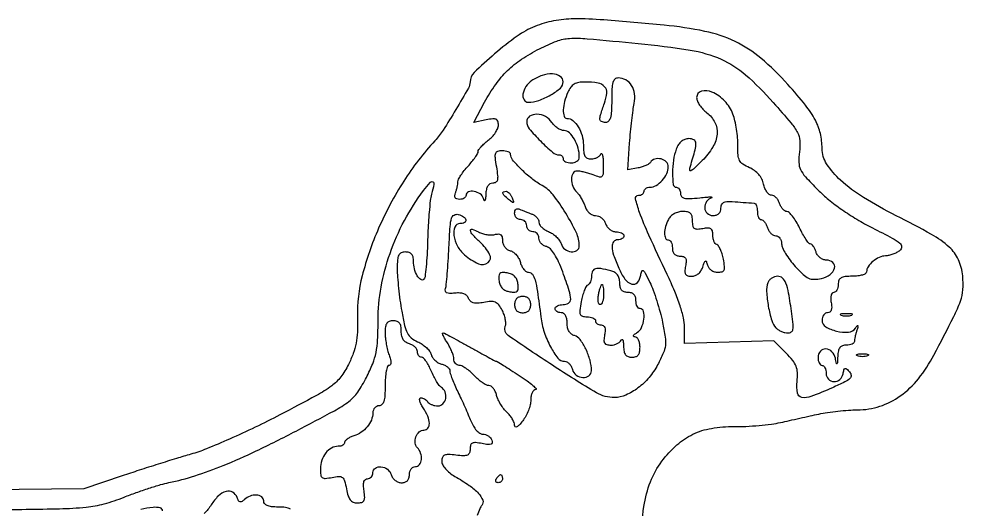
# Model space of a CAD drawing. Extents: x 0 to 498, y 0 to 407.
# Drawn here: x 264.5 to 497.9, y 285.5 to 406.6 of the extents above; entities that cross this region are included whole.
import ezdxf

# ---------------------------------------------------------------- set-up
doc = ezdxf.new("R2010")
doc.units = 0

msp = doc.modelspace()

# ---------------------------------------------------------------- linework, layer by layer
for points in [[(418.196803, 277.040905, -0.030467), (418.977474, 286.15123, -0.055072), (420.575901, 292.247369, -0.071404), (423.388592, 297.287264, -0.046704), (427.111838, 301.324693, -0.071218), (431.065863, 303.973986, -0.070242), (435.645629, 305.430282, -0.044106), (441.256195, 305.877067, 0.01372), (444.189943, 305.932074, 0.010216), (447.42125, 306.147654, 0.010344), (450.461862, 306.476514, 0.022974), (452.756195, 306.880667, -0.000355), (454.912215, 307.361874, -0.00021), (457.485023, 307.933052, -0.00021), (460.053016, 308.500896, -0.000362), (462.19282, 308.971491, -0.017081), (464.340827, 309.365905, -0.010028), (466.932845, 309.697876, -0.010024), (469.540799, 309.926073, -0.016809), (471.739158, 310, 0.079292), (477.276121, 310.883635, 0.076379), (482.341897, 313.45031, 0.068761), (486.820556, 317.696309, 0.048243), (490.624275, 323.523086, 0.002561), (495.551153, 333.060963, 0.030467), (497.210562, 336.870913, 0.06997), (497.808369, 339.673695, 0.041579), (497.764989, 343.094003, 0.082296), (496.698331, 347.103439, 0.103512), (494.437726, 350.2005, 0.056821), (490.072474, 353.319939, 0.010366), (481.275451, 357.969433, -0.021603), (473.229712, 362.45592, -0.046598), (467.568071, 366.715454, -0.064548), (464.132233, 370.763741, -0.144705), (463, 374.594037, 0.056708), (462.581344, 378.27348, 0.066179), (461.347227, 381.564603, 0.046306), (458.919891, 385.241623, 0.013795), (454.56309, 390.376547, 0.034787), (447.866824, 396.870479, 0.063661), (441.48726, 400.98991, 0.060251), (434.036725, 403.507445, 0.028101), (423.940226, 405.026265, 0.003316), (409.044357, 406.317871, 0.022391), (401.64381, 406.577645, 0.04454), (396.658641, 406.083963, 0.048893), (392, 404.716873, 0.059659), (387.636443, 402.31986, 0.021728), (382.076195, 397.960239, 0.015385), (376.973602, 393.308888, 0.202934), (376, 391.008858, -0.130868), (375.590073, 389.469495, -0.004703), (372.481056, 384.162279, -0.008473), (369.342, 379.113682, -0.043092), (367.316237, 376.5, 0.044372), (359.618415, 366.515541, 0.038655), (353.394282, 354.869973, 0.04032), (349.330366, 343.119331, 0.069921), (348.17034, 332.875289, -0.01639), (348.148517, 329.190283, -0.037728), (347.833044, 326.43789, -0.042256), (347.136405, 323.95937, -0.026072), (345.926895, 321.181054, -0.046865), (344.023778, 318.121041, -0.072042), (341.803133, 315.937777, -0.034433), (338.04848, 313.561577, -0.003745), (329, 308.7595, -0.008355), (322.898455, 305.708252, -0.007794), (316.55625, 302.788722, -0.007794), (310.84209, 300.3712, -0.026124), (307, 299.044813, 0.004191), (303.45207, 297.991621, 0.002007), (298.9125, 296.582602, 0.001989), (294.184703, 295.073631, 0.002837), (290, 293.693352), (280.5, 290.5), (256.5, 290.254837, 0.001912)], [(258, 285.318197, 0.001685), (274.547956, 285.587777, 0.018979), (281.103484, 285.965873, 0.042747), (285.555329, 286.780607, 0.028086), (290.5, 288.433542, -0.00845), (293.477106, 289.560483, -0.007334), (296.633933, 290.642834, -0.007397), (299.521109, 291.538592, -0.021412), (301.551686, 292.042456, 0.027236), (307.957972, 293.711502, 0.018858), (315.000741, 296.258695, 0.015492), (323.152471, 299.857379, 0.008292), (333, 304.776835, 0.003509), (342.457997, 309.784012, 0.03925), (346.036239, 312.089575, 0.079084), (348.21788, 314.375233, 0.033886), (350.381579, 318.013382, 0.021325), (351.924615, 321.412439, 0.045383), (352.757271, 324.174526, 0.038689), (353.150038, 327.306568, 0.011853), (353.263158, 332.077519, -0.044967), (354.004516, 340.304147, -0.039325), (356.211987, 348.657447, -0.038508), (359.761989, 356.737951, -0.038857), (364.5, 364.152784, -0.013541), (366.114287, 366.176404, -0.330994), (366.773876, 366.331593, -0.356721), (367.072621, 365.753937, -0.01438), (366.479665, 363.29657, 0.037866), (366.170866, 361.689462, 0.007317), (365.876601, 358.741903, 0.007747), (365.63642, 355.285517, 0.007082), (365.494656, 351.71842, -0.007127), (365.35863, 348.303506, -0.010534), (365.133587, 345.313901, -0.006063), (364.863227, 342.827886, -0.167785), (364.580714, 342.247381, -0.364495), (363.802693, 342.180039, -0.110495), (362.942528, 343.125904, -0.068416), (362.257341, 344.835105, -0.05953), (362.015313, 346.75, 0.056607), (361.891955, 347.773916, 0.125005), (361.529705, 348.466836, 0.136902), (360.906439, 348.864794, 0.07417), (360, 349, 0.097487), (358.973253, 348.797889, 0.185766), (358.369959, 348.228989, 0.096051), (358.072784, 347.093024, 0.016091), (358, 344.831913, 0.018506), (358.075395, 342.795601, 0.007586), (358.321778, 340.040417, 0.007493), (358.67593, 337.087073, 0.009521), (359.095414, 334.373497, 0.012711), (359.803872, 330.83928, 0.064533), (360.495099, 328.958182, 0.104636), (361.475511, 327.769185, 0.064092), (363.035708, 326.823901, -0.043313), (364.160089, 326.204835, -0.040587), (365.187518, 325.389188, -0.04323), (365.977901, 324.510018, -0.097832), (366.366081, 323.708104, 0.084484), (366.705127, 322.957664, 0.056282), (367.318261, 322.237595, 0.054992), (368.096386, 321.654468, 0.069478), (368.925787, 321.309156, -0.048184), (369.719095, 321.017712, -0.058024), (370.389884, 320.593146, -0.068254), (370.846653, 320.107042, -0.156369), (370.997222, 319.633369, 0.080643), (371.102774, 318.972962, 0.011125), (371.570428, 317.657927, 0.01252), (372.202958, 316.114575, 0.010304), (372.952461, 314.5, -0.005029), (373.796277, 312.731353, -0.00351), (374.713916, 310.720313, -0.00354), (375.566684, 308.779436, -0.007337), (376.19935, 307.25, 0.039458), (376.820188, 305.985577, 0.049962), (377.592151, 304.938167, 0.058432), (378.403484, 304.227887, 0.151737), (379.137123, 304, -0.080974), (379.80952, 303.890388, -0.065654), (380.466923, 303.569326, -0.066525), (381.010337, 303.094366, -0.088544), (381.348627, 302.533877, -0.102814), (381.459636, 301.852493, -0.303004), (381.192763, 301.487871, -0.121022), (380.468258, 301.408092, -0.01655), (378.955615, 301.658877, 0.021961), (377.368847, 301.904347, 0.134115), (376.557205, 301.775801, 0.219711), (376.13706, 301.291454, 0.070613), (376, 300.325801, -0.085299), (375.833178, 299.355045, -0.208384), (375.348353, 298.835934, -0.113337), (374.393834, 298.65934, -0.018364), (372.5, 298.810207, 0.018461), (370.616947, 298.959849, 0.111381), (369.658094, 298.785898, 0.206735), (369.169743, 298.273892, 0.088739), (369, 297.325014, 0.126006), (369.224693, 296.447574, 0.053107), (369.924551, 295.440872, 0.04645), (370.968635, 294.439831, 0.037955), (372.25, 293.571364, -0.021228), (375.797108, 291.336503, -0.054626), (378.084109, 289.355529, -0.095384), (379.122924, 287.689877, -0.271429), (378.909858, 286.391385, 0.073154), (378.417982, 285.583098, 0.012928), (377.766496, 283.926909, 0.013754)], [(331.578275, 285.482785, 0.104282), (330.414504, 285.883141, 0.03089), (328.524751, 286, -0.025198), (326.906696, 286.081594, -0.075537), (325.837458, 286.35639, -0.129396), (325.227251, 286.82969, -0.164903), (325, 287.5, 0.237571), (324.501229, 288.490487, 0.142992), (323.239631, 288.956377, 0.107205), (321.613789, 288.720787, 0.107385), (320.232783, 287.832783, -0.051647), (319.629749, 287.34294, -0.21548), (319.178536, 287.272657, -0.194307), (318.79619, 287.565606, -0.041719), (318.425794, 288.332783, 0.172699), (317.298282, 289.648732, 0.202238), (315.677435, 289.846225, 0.126215), (313.780534, 288.737479, 0.059363), (312, 286.5, -0.067838), (310.283713, 284.416441, -0.092607)], [(300, 285.025, 0.349338), (299.396665, 285.783158, 0.079414), (297.639497, 285.902761, 0.038721), (294.627326, 285.392095, 0.010267)]]:
    msp.add_lwpolyline(points, format="xyb")
for points in [[(417.554718, 400.522308, -0.015876), (430.417082, 398.866324, -0.063127), (438.038684, 396.626108, -0.077401), (444.058494, 392.797595, -0.031688), (450.934849, 385.936203, -0.005534), (455.323179, 380.851985, -0.053197), (456.92247, 378.487541, -0.105556), (457.497348, 376.473781, -0.048825), (457.415759, 373.739123, 0.035482), (457.266694, 371.101941, 0.109285), (457.675425, 369.37325, 0.072521), (458.872056, 367.603985, 0.010018), (461.937637, 364.37533, 0.027261), (464.615707, 361.945892, 0.01855), (467.903404, 359.471628, 0.01761), (471.587249, 357.095617, 0.01709), (475.465582, 354.959488, -0.004846), (480.350556, 352.422763, -0.050898), (482.219958, 351.170111, -0.222286), (482.65274, 350.253836, -0.235444), (482.214326, 349.365961, -0.042163), (481.424649, 348.864915, -0.030086), (480.468539, 348.436831, -0.030557), (479.500188, 348.137583, -0.055348), (478.678571, 348.031803, 0.106707), (477.149485, 347.673667, 0.065035), (475.584014, 346.664573, 0.067234), (474.394061, 345.34575, 0.151087), (474, 344.071429, -0.267711), (473.762076, 343.658908, -0.056917), (472.971875, 343.314732, -0.045312), (471.840979, 343.077823, -0.028993), (470.5, 343, 0.022514), (468.67572, 342.917816, 0.10769), (467.6875, 342.607143, 0.177212), (467.177287, 342.002462, 0.087745), (467, 341, -0.05387), (466.917324, 340.234865, -0.07361), (466.672005, 339.5875, -0.093324), (466.309487, 339.15297, -0.174075), (465.883423, 339, 0.222095), (465.477964, 338.810555, 0.112088), (465.215051, 338.297256, 0.072403), (465.130452, 337.498847, 0.037491), (465.244751, 336.5, -0.034745), (465.377818, 335.391041, -0.097718), (465.265536, 334.621346, -0.160129), (464.917994, 334.170978, -0.150112), (464.361328, 334, 0.13757), (463.842201, 333.854412, 0.100187), (463.39989, 333.445192, 0.08608), (463.10211, 332.833113, 0.07038), (463, 332.111291, 0.263947), (463.891254, 330.540596, 0.077158), (466.563072, 329.459355, 0.074592), (469.517, 329.217723, 0.224016), (471.240377, 330.177289, -0.011514), (471.700211, 330.788461, -0.503566), (471.838658, 330.784272, -0.227449), (471.873422, 330.569223, -0.00668), (471.594332, 329.668213, 0.012987), (471.36682, 328.899546, 0.012238), (471.174585, 328.104788, 0.012298), (471.038904, 327.392584, 0.040937), (471, 326.918213, -0.20455), (470.850156, 326.56726, -0.083526), (470.4125, 326.269725, -0.063754), (469.765613, 326.067444, -0.043961), (469, 326, 0.082006), (468.051739, 325.843422, 0.146811), (467.413952, 325.389227, 0.11414), (467.032528, 324.564381, 0.039109), (466.863818, 323.25, -0.002047), (466.775265, 321.598669, -0.200802), (466.674595, 321.392379, -0.574721), (466.558172, 321.431321, -0.00362), (466.294267, 322.75, 0.147227), (465.451672, 324.358124, 0.186534), (463.936745, 325.047373, 0.227392), (462.572578, 324.488173, 0.185739), (462, 323, 0.048028), (462.073693, 322.234582, 0.068025), (462.29375, 321.5875, 0.088204), (462.618118, 321.151477, 0.191087), (463, 321, -0.191087), (463.381882, 320.848523, -0.088204), (463.70625, 320.4125, -0.068025), (463.926307, 319.765418, -0.048028), (464, 319, 0.190894), (464.560805, 317.584636, 0.200719), (465.924506, 316.97544, 0.186405), (467.39548, 317.503449, 0.174477), (468.180449, 318.899851, -0.022835), (468.400997, 319.923043, -0.263562), (468.677471, 320.20625, -0.260356), (469.065246, 320.116527, -0.022385), (469.814277, 319.373248, -0.17095), (470.179374, 318.523642, -0.228587), (469.87086, 317.756159, -0.071942), (468.59508, 316.891763, -0.008868), (465.535764, 315.473397, -0.012201), (460.242604, 313.285315, -0.135378), (457.98707, 313.062504, -0.319514), (456.922762, 314.13489, -0.064633), (456.826162, 316.974335, 0.032048), (456.895371, 319.205842, 0.082801), (456.579, 320.780341, 0.078686), (455.757269, 322.213644, 0.026953), (454.153169, 324.000677), (451.101162, 327.052684), (440.050581, 326.736616), (429, 326.420548), (429, 330.414156, 0.055966), (428.743103, 332.702096, 0.023658), (427.914794, 335.684123, 0.019752), (426.575466, 339.266864, 0.011528), (424.704171, 343.453882, -0.004016), (420.185164, 353.170613, -0.019513), (417.884925, 358.794274, -0.033215), (416.907783, 362.15642, -0.479124), (417.586029, 363, 0.068994), (418.126462, 363.07493, 0.08521), (418.584646, 363.29375, 0.09994), (418.891005, 363.618662, 0.140106), (419, 364, -0.141492), (419.110117, 364.381339, -0.099788), (419.419643, 364.70625, -0.084734), (419.882535, 364.925111, -0.068255), (420.428571, 365, 0.137086), (421.956602, 365.426967, 0.073194), (423.479593, 366.686702, 0.071402), (424.613387, 368.376283, 0.11259), (425, 370.071429, 0.201503), (424.498096, 371.266262, 0.136578), (423.188085, 371.988675, 0.131204), (421.652436, 371.944999, 0.184003), (420.573795, 371.119402, -0.118668), (420.199031, 370.747928, -0.031639), (419.448758, 370.355892, -0.030229), (418.513252, 370.006105, -0.027128), (417.508133, 369.756804), (414.986711, 369.274803), (415.439774, 375.887402, -0.005936), (415.66237, 378.654159, -0.005426), (415.95646, 381.499123, -0.005433), (416.274288, 384.034153, -0.017593), (416.56249, 385.705357, 0.082246), (416.663104, 388.109152, 0.11115), (415.932425, 390.150805, 0.126333), (414.489184, 391.507199, 0.12643), (412.571429, 392, 0.195107), (411.809633, 391.690974, 0.131183), (411.321429, 390.875, 0.057966), (411.065741, 389.315378, 0.011674), (411, 386.5, -0.01212), (410.933383, 383.752068, -0.054498), (410.681818, 382.166667, -0.118311), (410.215544, 381.316753, -0.211442), (409.5, 381, -0.097059), (408.487666, 381.198382, -0.28886), (408.094104, 381.748077, -0.094003), (408.241487, 382.888632, -0.007753), (409.220639, 385.733622, 0.063125), (409.788873, 388.264093, 0.212204), (409.261795, 389.836699, 0.16928), (407.616882, 390.722155, 0.038389), (404.410515, 390.984687, 0.042667), (402.854671, 390.859442, 0.093179), (401.7357, 390.449169, 0.099078), (400.88451, 389.680088, 0.052797), (400.160515, 388.452947, 0.041863), (399.358, 386.211743, 0.05612), (399.039875, 384.078697, 0.078728), (399.22877, 382.527842, 0.33485), (399.928571, 382, -0.175327), (401.381359, 381.474419, -0.08064), (402.720196, 379.934352, -0.069669), (403.673818, 377.77326, -0.069224), (404, 375.428571, 0.023775), (404.083201, 373.679807, 0.104039), (404.389757, 372.697205, 0.171329), (404.97489, 372.182256, 0.095873), (405.916667, 372, 0.060204), (406.687147, 372.09311, 0.059088), (407.418476, 372.367188, 0.064373), (408.003208, 372.771682, 0.113869), (408.337719, 373.25, -0.479727), (408.532281, 373.308626, -0.186475), (408.717133, 373.038521, -0.039534), (408.857018, 372.127855, -0.013051), (408.921053, 370.774751, -0.01083), (408.919943, 368.41538, -0.180142), (408.634847, 367.698659, -0.28081), (408.017326, 367.515575, -0.026013), (406.4349, 368.024751, 0.016294), (405.347568, 368.398084, 0.014753), (404.201797, 368.713521, 0.014958), (403.159361, 368.934871, 0.044859), (402.4349, 369, 0.259515), (401.448145, 368.450861, 0.136425), (401.042909, 367.062366, 0.098931), (401.375848, 365.277657, 0.101281), (402.368068, 363.774789, -0.042607), (402.942831, 363.092733, -0.022588), (403.539692, 362.161354, -0.022315), (404.06791, 361.147025, -0.032051), (404.435456, 360.20336, 0.069859), (404.843838, 359.351043, 0.068781), (405.472929, 358.639052, 0.073532), (406.226817, 358.163258, 0.104424), (407, 358, -0.097644), (407.760465, 357.850061, -0.071471), (408.50378, 357.4125, -0.069022), (409.117588, 356.764401, -0.078429), (409.5, 356, 0.081113), (409.887511, 355.235622, 0.069591), (410.516015, 354.5875, 0.071315), (411.281172, 354.149993, 0.094537), (412.067388, 354, -0.04977), (412.806935, 353.926202, -0.069758), (413.432295, 353.70625, -0.089917), (413.853109, 353.381774, -0.185742), (414, 353, -0.148195), (413.884432, 352.618646, -0.098894), (413.559375, 352.29375, -0.082425), (413.073457, 352.074694, -0.064853), (412.5, 352, 0.225033), (411.4757, 351.514407, 0.181746), (411.08168, 350.348288, 0.07517), (411.470479, 348.256578, 0.018748), (412.7359, 345.00686, 0.055222), (414.270238, 342.321819, 0.158604), (415.987751, 341.078157, 0.302686), (417.377197, 341.471242, 0.142497), (418.180449, 343.25, -0.048867), (418.431828, 344.282874, -0.51346), (418.78531, 344.386699, -0.109303), (419.299785, 343.763382, -0.006127), (420.421263, 341.5, -0.023753), (421.245634, 339.551698, -0.010962), (422.139992, 336.947919, -0.01083), (422.962444, 334.164168, -0.014775), (423.574313, 331.620576, -0.013581), (424.231767, 327.994427, -0.067166), (424.269176, 325.924439, -0.074402), (423.752469, 324.017373, -0.018857), (422.350183, 321.120576, -0.053737), (420.225776, 317.987939, -0.054944), (417.496837, 315.405949, -0.059557), (414.523246, 313.667724, -0.097055), (411.67807, 313.041916, -0.141188), (407.239604, 314.210861, -0.010203), (396.36653, 321.004211, -0.006702), (385.412367, 328.374451, -0.345753), (384.703751, 330.670371, 0.101132), (384.826398, 331.407706, 0.039253), (384.706873, 332.440514, 0.036843), (384.396652, 333.573158, 0.03762), (383.925187, 334.639789, 0.042783), (383.081213, 335.936688, 0.127815), (382.247784, 336.575698, 0.115291), (381.155169, 336.763591, 0.031555), (379.408336, 336.548782, -0.026742), (377.84593, 336.341377, -0.084325), (376.796992, 336.435769, -0.128572), (376.092178, 336.833481, -0.109157), (375.619759, 337.548508, 0.112158), (375.173979, 338.214596, 0.098587), (374.464382, 338.660552, 0.077581), (373.487016, 338.86856, 0.041861), (372.253735, 338.832996, -0.024923), (370.929763, 338.749918, -0.12122), (370.202854, 338.918917, -0.236346), (369.895689, 339.33413, -0.114435), (369.933038, 340.010941, 0.046183), (370.122503, 340.992353, 0.003775), (370.359907, 343.598097, 0.005043), (370.588694, 346.717052, 0.003859), (370.778114, 350.131518, -0.004661), (371.073764, 355.310812, -0.052843), (371.424436, 357.330279, -0.199289), (372.063114, 358.134873, -0.192893), (373.095076, 358.264886, -0.073497), (374.408114, 357.705856, -0.214356), (374.95096, 356.911079, -0.336404), (374.616079, 356.255247, -0.112892), (373.5, 356, 0.304238), (372.248846, 355.16105, 0.13533), (371.998917, 353.095471, 0.089098), (372.894973, 350.44786, 0.089457), (374.655539, 348.281837, 0.070833), (378.086905, 346.090057, 0.284958), (380.447099, 346.394315, 0.362238), (380.840681, 348.415519, 0.080331), (378.5, 351.41242, -0.015772), (376.589146, 353.29879, -0.152295), (376.090835, 354.309548, -0.563684), (376.488691, 354.64465, -0.041226), (378.102233, 353.945287, 0.047958), (379.046374, 353.55105, 0.035962), (380.144403, 353.29648, 0.03678), (381.223102, 353.207396, 0.066259), (382.102233, 353.316483, -0.057199), (383.001046, 353.444525, -0.176112), (383.574814, 353.253481, -0.172476), (383.899294, 352.734934, -0.054441), (384, 351.812761, 0.086268), (384.141623, 350.998039, 0.077493), (384.552021, 350.244835, 0.077775), (385.170575, 349.654586, 0.087969), (385.915306, 349.311897, -0.093794), (386.692821, 348.943177, -0.056763), (387.445341, 348.251542, -0.05417), (388.061119, 347.362748, -0.063022), (388.434358, 346.405517, 0.052907), (388.771895, 345.48546, 0.061546), (389.282471, 344.706621, 0.071593), (389.879811, 344.177786, 0.146459), (390.473739, 344, -0.246292), (391.396421, 343.516151, -0.084809), (392.052501, 342.106632, -0.03135), (392.640009, 339.263105, -0.003847), (393.484681, 332.967426, 0.047377), (394.329458, 329.19603, 0.044373), (395.881521, 325.562888, 0.046378), (397.718541, 322.789992, 0.227034), (399.36867, 322, -0.128064), (399.942224, 321.850647, -0.074145), (400.50969, 321.4125, -0.066003), (400.985469, 320.764675, -0.061544), (401.289749, 320, 0.169448), (402.224926, 318.607765, 0.144891), (403.888964, 317.989337, 0.179961), (405.376008, 318.429962, 0.235889), (406, 319.679002, 0.068247), (405.647948, 322.246252, 0.04424), (404.587789, 325.054405, 0.044044), (403.189432, 327.400824, 0.174115), (401.82471, 328.335588, -0.098768), (401.05, 328.712375, -0.096566), (400.471879, 329.360085, -0.082559), (400.117976, 330.268726, -0.051712), (400, 331.40638, 0.044003), (399.903425, 332.501629, 0.087332), (399.605414, 333.31773, 0.120504), (399.126291, 333.817616, 0.142644), (398.5, 334, -0.064853), (397.926543, 334.074694, -0.082425), (397.440625, 334.29375, -0.098894), (397.115568, 334.618646, -0.148195), (397, 335, -0.191087), (397.151477, 335.381882, -0.088204), (397.5875, 335.70625, -0.068025), (398.234582, 335.926307, -0.048028), (399, 336, 0.141309), (400.340725, 336.386633, 0.261162), (400.866773, 337.35331, 0.076931), (400.52858, 339.370533, 0.007492), (398.898895, 344.057137, 0.018781), (397.880735, 346.553973, 0.035991), (396.850181, 348.455255, 0.045733), (395.842192, 349.753877, 0.141829), (394.898895, 350.316189, -0.073668), (394.173159, 350.625465, -0.070968), (393.5578, 351.135018, -0.075816), (393.142753, 351.760113, -0.109129), (393, 352.40638, 0.093023), (392.885834, 353.014716, 0.096327), (392.559375, 353.531874, 0.099226), (392.072328, 353.878, 0.105398), (391.5, 354, -0.099038), (390.927543, 354.114514, -0.097945), (390.440625, 354.440625, -0.097945), (390.114514, 354.927543, -0.099038), (390, 355.5, 0.099038), (389.885486, 356.072457, 0.097945), (389.559375, 356.559375, 0.097945), (389.072457, 356.885486, 0.099038), (388.5, 357, -0.104701), (387.927659, 357.121178, -0.099106), (387.440625, 357.465104, -0.096515), (387.114204, 357.978941, -0.09365), (387, 358.583333, -0.077178), (387.090335, 359.165084, -0.147976), (387.355365, 359.550884, -0.170458), (387.759684, 359.692718, -0.109413), (388.25, 359.583977, 0.009538), (388.85261, 359.31694, 0.004389), (389.646875, 358.991127, 0.004345), (390.488622, 358.662894, 0.006003), (391.25, 358.384012, -0.066314), (391.919044, 358.042865, -0.063646), (392.485937, 357.534427, -0.068581), (392.869714, 356.943043, -0.110114), (393, 356.358618, 0.141097), (393.174499, 355.752565, 0.060911), (393.709239, 355.094481, 0.053487), (394.490805, 354.48804, 0.04746), (395.414431, 354.032533, -0.057208), (396.386533, 353.529394, -0.044592), (397.311429, 352.779893, -0.04585), (398.055741, 351.912203, -0.077667), (398.481819, 351.057284, 0.151732), (399.430703, 349.695287, 0.137005), (401.02393, 349.042588, 0.184185), (402.409868, 349.39321, 0.244378), (403, 350.528517, 0.111351), (402.27377, 353.749074, 0.027072), (399.655266, 358.568437, 0.027613), (396.507255, 363.100974, 0.098807), (393.848674, 365.393325, -0.038354), (391.239176, 367.145281, -0.027991), (388.621594, 369.459169, -0.02405), (386.503037, 371.76616, -0.175456), (386, 373.155539, 0.224719), (385.846961, 373.478857, 0.075711), (385.38668, 373.75194, 0.057599), (384.711626, 373.938235, 0.038568), (383.912102, 374, 0.070431), (382.790483, 373.841218, 0.242113), (382.271945, 373.351968, 0.115104), (382.161133, 372.350208, 0.012085), (382.5, 370, -0.013706), (382.799598, 367.873368, -0.084385), (382.73813, 366.773366, -0.200108), (382.340137, 366.214928, -0.140056), (381.587898, 366, 0.13376), (380.90143, 365.81301, 0.121647), (380.375321, 365.298774, 0.087448), (380.0324, 364.440846, 0.040934), (379.883999, 363.25, -0.010989), (379.813383, 362.150445, -0.109045), (379.676084, 361.71179, -0.602595), (379.507227, 361.717606, -0.049066), (379.310674, 362.25, 0.184764), (378.524533, 363.348813, 0.103393), (376.976284, 363.964184, 0.134679), (375.572255, 363.829711, 0.311409), (375, 363, -0.157984), (374.876403, 362.618592, -0.097154), (374.527947, 362.29375, -0.07906), (374.007542, 362.07443, -0.060338), (373.393011, 362, -0.076855), (372.737605, 362.101342, -0.176865), (372.348199, 362.40165, -0.16701), (372.230887, 362.896449, -0.067159), (372.393011, 363.581787, 0.02116), (372.625449, 364.273692, 0.016332), (372.821697, 365.045089, 0.01661), (372.957674, 365.778823, 0.037524), (373, 366.342006, -0.120374), (373.15164, 366.96275, -0.023461), (373.734375, 367.966263, -0.023688), (374.542932, 369.097921, -0.019982), (375.5, 370.216574, 0.015426), (376.457314, 371.315098, 0.019738), (377.265625, 372.386146, 0.017989), (377.862758, 373.315604, 0.134573), (378, 373.816283, -0.157184), (378.149237, 374.279274, -0.027158), (378.734375, 375.005923, -0.027232), (379.542784, 375.812246, -0.021387), (380.5, 376.597276, 0.043525), (381.456503, 377.455191, 0.041657), (382.265625, 378.477702, 0.044611), (382.822635, 379.504635, 0.102312), (383, 380.362349, 0.075266), (382.856994, 381.306968, 0.222157), (382.426342, 381.780784, 0.128547), (381.591007, 381.898655, 0.020474), (379.945233, 381.639047), (376.890466, 381.028093), (379.594921, 385.997068, -0.029697), (382.334702, 390.388433, -0.045373), (385.252146, 393.797325, -0.045567), (388.72698, 396.614022, -0.030277), (393.157445, 399.207318, -0.02693), (397.42643, 401.089117, -0.077024), (400.591575, 401.755778, -0.035278), (404.936358, 401.6833, -0.002271)], [(391.25, 391.325576, 0.092348), (389.792487, 389.844955, 0.108179), (389.066746, 388.016483, 0.174078), (389.327224, 386.604155, 0.267015), (390.377876, 386, 0.083506), (393.009985, 386.442681, 0.048394), (395.933222, 387.783209, 0.048229), (398.309613, 389.490731, 0.216112), (399, 391.01342, 0.253081), (398.261966, 392.378126, 0.13558), (396.38545, 392.978757, 0.091448), (393.794818, 392.608045, 0.071262)], [(432, 387.140073, 0.1034), (432.177038, 386.293148, 0.044386), (432.734375, 385.275006, 0.041403), (433.54349, 384.258581, 0.042925), (434.5, 383.402724, -0.11579), (436.515923, 380.990418, -0.140976), (437.056739, 378.107915, -0.113647), (435.990373, 374.900422, -0.059598), (433.377479, 371.577479, -0.005298), (431.361208, 369.603487, -0.082953), (430.567134, 369.061767, -0.566216), (430.28279, 369.255156, -0.060884), (430.458213, 370.227479, 0.007471), (431.632293, 374.232379, 0.081247), (431.813164, 375.899179, 0.261701), (431.308223, 376.693994, 0.123854), (430.091826, 377, 0.086938), (429.116687, 376.829155, 0.085648), (428.252047, 376.336664, 0.076701), (427.530367, 375.528709, 0.053208), (426.975249, 374.4349, 0.054534), (426.261245, 371.688658, 0.037023), (426.030589, 368.46318, 0.03355), (426.225205, 365.675461, 0.374698), (427, 365, -0.15384), (427.38138, 364.879813, -0.09795), (427.70625, 364.541376, -0.080482), (427.925461, 364.035706, -0.062189), (428, 363.438727, 0.17065), (428.260611, 362.697382, 0.171376), (428.92733, 362.283778, 0.069527), (430.240534, 362.182502, 0.011795), (432.75, 362.397464, -0.006346), (434.471379, 362.563835, -0.021923), (435.590625, 362.608428, -0.225781), (435.789246, 362.512941, -0.531524), (435.75, 362.385413, 0.165358), (434.437616, 361.442724, 0.170907), (433.993994, 359.909217, 0.19014), (434.620595, 358.552763, 0.192907), (436, 358, 0.07177), (436.84707, 358.122217, 0.115199), (437.479135, 358.480742, 0.121537), (437.865417, 359.065797, 0.085623), (438, 359.845939, -0.140078), (438.297089, 360.885573, -0.220501), (439.060125, 361.385545, -0.053219), (440.807635, 361.454883, -0.002964), (446.25, 361.059024, -0.224073), (446.537858, 360.894436, -0.065398), (446.779688, 360.429838, -0.051824), (446.945147, 359.770184, -0.035565), (447, 359, 0.044675), (447.068541, 358.234421, 0.064527), (447.273955, 357.5875, 0.08442), (447.576219, 357.150174, 0.202082), (447.932612, 357, -0.170109), (448.335507, 356.858844, -0.058089), (448.777735, 356.4125, -0.0497), (449.188321, 355.765398, -0.039709), (449.5, 355, 0.06077), (449.849532, 354.235286, 0.063046), (450.36914, 353.5875, 0.069989), (450.972302, 353.148573, 0.122947), (451.567388, 353, -0.134669), (452.113703, 352.850139, -0.10042), (452.57917, 352.428847, -0.087071), (452.892413, 351.798667, -0.072023), (453, 351.055651, 0.108018), (453.21576, 350.068586, 0.027259), (453.9866, 348.605521, 0.026531), (455.073085, 346.991445, 0.024039), (456.358639, 345.445147, 0.017602), (458.338504, 343.431143, 0.082527), (459.68007, 342.524969, 0.113618), (461.023503, 342.248277, 0.048302), (462.858639, 342.468952, 0.103613), (464.986627, 343.426134, 0.171892), (466.087576, 345.0314, 0.285488), (465.67195, 346.396831, 0.181746), (464.067388, 347, -0.094537), (463.281172, 347.149993, -0.071315), (462.516015, 347.5875, -0.069591), (461.887511, 348.235622, -0.081113), (461.5, 349, 0.03286), (461.200355, 349.76567, 0.043573), (460.824994, 350.4125, 0.050259), (460.433667, 350.864717, 0.191548), (460.093494, 351, -0.230675), (459.697875, 351.192776, -0.01797), (458.987137, 352.17163, -0.021628), (458.199065, 353.460367, -0.014702), (457.410881, 354.988527, 0.022381), (456.592679, 356.516835, 0.03051), (455.713929, 357.808794, 0.031075), (454.890393, 358.746958, 0.197131), (454.317388, 358.988527, -0.142398), (453.818121, 359.138927, -0.065231), (453.295702, 359.58413, -0.056864), (452.830539, 360.234127, -0.050094), (452.5, 361, 0.057459), (452.156511, 361.764802, 0.061442), (451.6542, 362.4125, 0.069044), (451.076739, 362.851994, 0.128878), (450.512068, 363, -0.173031), (449.949464, 363.200705, -0.067382), (449.377778, 363.813264, -0.056105), (448.883405, 364.709144, -0.044016), (448.550833, 365.768558, 0.063773), (448.10012, 367.028349, 0.061172), (447.34163, 368.153507, 0.058741), (446.301854, 369.099323, 0.051056), (445.022122, 369.829914, -0.041552), (443.423693, 370.702675, -0.128551), (442.60811, 371.609884, -0.103232), (442.244225, 372.920469, -0.021697), (442.19232, 375.311356, 0.027317), (442.130924, 377.174692, 0.017676), (441.866344, 379.316547, 0.017777), (441.457971, 381.397245, 0.031844), (440.955064, 383.064123, 0.102181), (438.944826, 386.268058, 0.095202), (435.783684, 388.510377, 0.176421), (433.19461, 388.712434, 0.336789)], [(390, 381.183999, 0.175602), (390.624636, 379.460291, 0.021177), (393.385647, 376.422284, 0.021065), (396.39315, 373.628043, 0.178493), (398.096387, 373, -0.109882), (398.441115, 372.923315, -0.099885), (398.734564, 372.70625, -0.095063), (398.931373, 372.381798, -0.089159), (399, 372, 0.191087), (399.151477, 371.618118, 0.088204), (399.5875, 371.29375, 0.068025), (400.234582, 371.073693, 0.048028), (401, 371, 0.07004), (401.764371, 371.107601, 0.085869), (402.4125, 371.421502, 0.100131), (402.845831, 371.887718, 0.138185), (403, 372.4349, 0.069169), (402.689388, 374.669468, 0.060318), (401.77632, 376.848937, 0.067298), (400.537063, 378.473667, 0.198756), (399.265298, 379, -0.093454), (398.490778, 379.14604, -0.052598), (397.638304, 379.5875, -0.049967), (396.842177, 380.234966, -0.057543), (396.232073, 381, 0.132435), (394.673692, 382.449491, 0.114588), (392.50835, 383.020179, 0.152584), (390.725426, 382.52037, 0.253917)], [(386.415903, 362.358556, -0.012731), (386.735322, 361.458284, -0.389672), (386.644403, 361.258808, -0.27071), (386.382614, 361.292701, -0.008807), (385.522892, 361.981001, -0.017238), (384.437502, 362.946872, -0.127361), (384.075, 363.530548, -0.389178), (384.234992, 363.870501, -0.097466), (384.893011, 364, -0.148172), (385.280616, 363.882557, -0.058677), (385.708728, 363.517826, -0.05126), (386.108853, 362.986565, -0.0442)], [(425.035184, 357.065741, 0.048711), (424.292905, 355.280557, 0.072567), (424.03749, 353.611222, 0.113435), (424.297356, 352.443431, 0.289161), (425, 352, -0.191087), (425.381882, 351.848523, -0.088204), (425.70625, 351.4125, -0.068025), (425.926307, 350.765418, -0.048028), (426, 350, 0.071801), (426.122676, 349.150131, 0.116216), (426.482666, 348.518625, 0.121983), (427.071952, 348.133781, 0.084139), (427.861328, 348, -0.072767), (428.747994, 347.870273, -0.196163), (429.234605, 347.478407, -0.141627), (429.399832, 346.753309, -0.032898), (429.244751, 345.5, 0.032927), (429.086286, 344.21873, 0.152184), (429.26516, 343.502769, 0.197372), (429.784678, 343.12064, 0.061189), (430.766791, 343, 0.092358), (431.624993, 343.159887, 0.08074), (432.413864, 343.621589, 0.075696), (433.056746, 344.341341, 0.066894), (433.489366, 345.25, -0.008544), (433.917606, 346.509068, -0.210027), (434.165423, 346.77034, -0.43158), (434.395293, 346.668491, -0.019478), (434.679321, 345.75, 0.100833), (435.012224, 345.081344, 0.075316), (435.612051, 344.514063, 0.072376), (436.379199, 344.131422, 0.079711), (437.198324, 344, 0.062734), (438.273519, 344.135435, 0.232139), (438.778988, 344.567101, 0.134308), (438.900128, 345.421939, 0.017615), (438.602355, 347.25, 0.025036), (438.282761, 348.518766, 0.032244), (437.857858, 349.643229, 0.033771), (437.396234, 350.501918, 0.171999), (436.977355, 350.833333, -0.152539), (436.602614, 351.107384, -0.061321), (436.287098, 351.666015, -0.053038), (436.072303, 352.397344, -0.044954), (436, 353.19991, 0.058797), (435.881381, 354.205139, 0.197339), (435.501371, 354.732301, 0.154623), (434.787418, 354.914391, 0.032959), (433.5, 354.755249, -0.033701), (432.161713, 354.591834, -0.176753), (431.464084, 354.804401, -0.192578), (431.10167, 355.402683, -0.041059), (431, 356.638672, 0.05174), (430.878585, 357.80884, 0.151151), (430.489043, 358.510497, 0.145406), (429.760124, 358.885516, 0.046629), (428.535184, 359, 0.066681), (427.491024, 358.860126, 0.059706), (426.477753, 358.448817, 0.061569), (425.620348, 357.826483, 0.082326)], [(383.16996, 341.83004, 0.066889), (383.462026, 340.792065, 0.094664), (384, 340, 0.094664), (384.792065, 339.462026, 0.066889), (385.83004, 339.16996, 0.036721), (387.055569, 339.087358, 0.197325), (387.660079, 339.339921, 0.197325), (387.912642, 339.944431, 0.036721), (387.83004, 341.16996, 0.066889), (387.537974, 342.207935, 0.094664), (387, 343, 0.094664), (386.207935, 343.537974, 0.066889), (385.16996, 343.83004, 0.036721), (383.944431, 343.912642, 0.197325), (383.339921, 343.660079, 0.197325), (383.087358, 343.055569, 0.036721)], [(406, 343.083333, -0.044635), (405.932202, 342.32537, -0.052139), (405.730797, 341.631771, -0.05995), (405.435015, 341.098669, -0.150022), (405.083563, 340.833333, 0.18647), (404.6868, 340.487057, 0.027179), (404.232216, 339.496354, 0.027664), (403.805332, 338.210471, 0.020502), (403.472272, 336.75, 0.013253), (403.12565, 334.556291, 0.123461), (403.235204, 333.611763, 0.242905), (403.751782, 333.146607, 0.064209), (404.888709, 333, -0.045404), (405.696853, 332.926463, -0.065305), (406.379808, 332.70625, -0.085299), (406.841135, 332.382082, -0.19961), (407, 332, 0.135066), (407.104927, 331.618659, 0.100391), (407.39989, 331.29375, 0.086936), (407.841102, 331.075086, 0.071794), (408.361328, 331, -0.150112), (408.917994, 330.829022, -0.160129), (409.265536, 330.378654, -0.097718), (409.377818, 329.608959, -0.034745), (409.244751, 328.5, 0.032959), (409.085609, 327.212582, 0.154623), (409.267699, 326.498629, 0.197339), (409.794861, 326.118619, 0.058797), (410.80009, 326, 0.05687), (411.615174, 326.093008, 0.05768), (412.384231, 326.367188, 0.063566), (412.995157, 326.771529, 0.119475), (413.337719, 327.25, -0.239112), (413.532516, 327.420113, -0.378789), (413.717133, 327.325, -0.068218), (413.858412, 326.734045, -0.017437), (413.921053, 325.75, 0.038149), (414.060687, 324.424554, 0.117054), (414.421666, 323.603618, 0.151717), (415.04806, 323.154212, 0.080474), (416, 323, 0.07578), (416.935258, 323.142566, 0.149477), (417.55, 323.5625, 0.124434), (417.893532, 324.317234, 0.044917), (418, 325.5, 0.047945), (417.907832, 326.458973, 0.066898), (417.632812, 327.274558, 0.085855), (417.227522, 327.830284, 0.18845), (416.75, 328.030409, -0.145621), (416.433647, 328.132978, -0.368599), (416.375652, 328.349453, -0.121624), (416.64769, 328.681358, -0.02869), (417.25, 329.080099, 0.15755), (418.367589, 330.326773, 0.073206), (418.95828, 332.443206, 0.090172), (418.856975, 334.323078, 0.347309), (418, 335, -0.191087), (417.618118, 335.151477, -0.088204), (417.29375, 335.5875, -0.068025), (417.073693, 336.234582, -0.048028), (417, 337, 0.072254), (416.873159, 337.873159, 0.124864), (416.5, 338.5, 0.124864), (415.873159, 338.873159, 0.072254), (415, 339, -0.074746), (414.076782, 339.138789, -0.144546), (413.459787, 339.547921, -0.125524), (413.110592, 340.273739, -0.04971), (413, 341.383369, 0.063007), (412.861356, 342.479236, 0.098819), (412.450741, 343.332117, 0.100128), (411.748869, 343.954586, 0.066118), (410.75, 344.369714, 0.020812), (408.323354, 344.912917, 0.111224), (406.976236, 344.855041, 0.220036), (406.26236, 344.256622, 0.110442)], [(409, 338.5, -0.032714), (408.937276, 337.542347, -0.050289), (408.746985, 336.734375, -0.064968), (408.469414, 336.176307, -0.249889), (408.138672, 336, -0.285831), (407.843992, 336.183445, -0.076393), (407.670744, 336.734375, -0.053628), (407.634359, 337.541823, -0.031701), (407.755249, 338.5, -0.013875), (407.966135, 339.4582, -0.021857), (408.2054, 340.265625, -0.017542), (408.443639, 340.885601, -0.300822), (408.616577, 341, -0.347462), (408.767351, 340.880837, -0.020244), (408.88737, 340.265625, -0.023639), (408.972369, 339.458419, -0.014412)], [(449.607879, 341.420532, 0.10848), (449.272543, 339.206133, 0.027598), (449.713663, 335.578448, 0.026813), (450.540709, 332.043015, 0.12616), (451.594303, 330.26284, 0.056416), (452.201261, 329.779316, 0.038826), (452.981144, 329.370959, 0.039116), (453.804664, 329.092051, 0.06217), (454.542115, 329, 0.14045), (455.371168, 329.237568, 0.204068), (455.801395, 329.85308, 0.077525), (455.867556, 331.10762, 0.010309), (455.541781, 333.75, 0.007149), (454.728882, 338.865751, 0.04852), (454.049557, 341.331412, 0.122142), (453.201167, 342.548149, 0.181666), (451.998581, 343, 0.080628), (451.271055, 342.881914, 0.0656), (450.560163, 342.536031, 0.066553), (449.97293, 342.024354, 0.088915)], [(387, 336, 0.072254), (387.126841, 335.126841, 0.124864), (387.5, 334.5, 0.124864), (388.126841, 334.126841, 0.072254), (389, 334, 0.072254), (389.873159, 334.126841, 0.124864), (390.5, 334.5, 0.124864), (390.873159, 335.126841, 0.072254), (391, 336, 0.072254), (390.873159, 336.873159, 0.124864), (390.5, 337.5, 0.124864), (389.873159, 337.873159, 0.072254), (389, 338, 0.072254), (388.126841, 337.873159, 0.124864), (387.5, 337.5, 0.124864), (387.126841, 336.873159, 0.072254)], [(470.25, 333.337719, -0.057986), (469.679992, 333.181385, -0.037979), (469, 333.12966, -0.037979), (468.320008, 333.181385, -0.057986), (467.75, 333.337719, -0.174857), (467.540618, 333.525001, -0.447206), (467.601562, 333.693942, -0.078554), (468.10856, 333.810911, -0.017491), (469, 333.842105, -0.017491), (469.89144, 333.810911, -0.078554), (470.398438, 333.693942, -0.447206), (470.459382, 333.525001, -0.174857)], [(355, 329.0651, 0.026888), (355.070515, 327.75477, 0.016994), (355.286479, 326.238828, 0.017059), (355.601228, 324.759291, 0.029908), (355.975249, 323.5651, -0.02277), (356.341883, 322.4505, -0.06817), (356.450498, 321.65755, -0.141354), (356.314925, 321.187578, -0.257767), (355.975249, 321, 0.325103), (355.594771, 320.723373, 0.030225), (355.286479, 319.53125, 0.029809), (355.070402, 317.916587, 0.01836), (355, 316, -0.014068), (354.930757, 313.539511, -0.058865), (354.675, 312.083333, -0.122766), (354.20701, 311.295059, -0.200296), (353.5, 311, 0.11526), (352.925331, 310.865743, 0.09851), (352.431283, 310.485937, 0.091606), (352.093882, 309.918326, 0.084056), (351.968197, 309.25, -0.094188), (351.600109, 307.48846, -0.075254), (350.59433, 305.82584, -0.071535), (349.083415, 304.463591, -0.071005), (347.246162, 303.578129, 0.03536), (346.386366, 303.236687, 0.045921), (345.65981, 302.800685, 0.053396), (345.154711, 302.34045, 0.1833), (345, 301.932612, -0.164917), (344.879376, 301.576849, -0.09564), (344.538393, 301.273955, -0.076695), (344.029613, 301.069253, -0.057421), (343.428571, 301, 0.127122), (341.757753, 300.568226, 0.098277), (340.316018, 299.349671, 0.088608), (339.338219, 297.544477, 0.080086), (339, 295.446429, 0.030052), (339.092334, 293.911552, 0.207817), (339.464896, 293.27565, 0.185776), (340.21241, 293.073863, 0.023427), (341.897254, 293.329451, -0.032795), (343.598051, 293.554973, -0.189115), (344.446843, 293.285369, -0.156547), (344.97599, 292.475696, -0.020712), (345.442567, 290.454451, 0.028765), (345.86042, 288.768583, 0.091721), (346.397269, 287.745907, 0.132811), (347.13725, 287.194513, 0.094356), (348.158812, 287, 0.063497), (349.216267, 287.134834, 0.207916), (349.759238, 287.559413, 0.137963), (349.946304, 288.384445, 0.02363), (349.786692, 290, -0.02709), (349.66262, 291.351274, -0.081358), (349.77774, 292.267697, -0.14566), (350.122179, 292.797332, -0.178073), (350.673193, 293, 0.112289), (351.179336, 293.11512, 0.10016), (351.61025, 293.440625, 0.094351), (351.899348, 293.92725, 0.087199), (352, 294.5, -0.248215), (352.587746, 295.611001, -0.178939), (353.974494, 295.955472, -0.134648), (355.562475, 295.32426, -0.155597), (356.5, 294, 0.081113), (356.887511, 293.235622, 0.069591), (357.516015, 292.5875, 0.071315), (358.281172, 292.149993, 0.094537), (359.067388, 292, 0.077711), (359.899705, 292.130147, 0.123703), (360.508423, 292.508717, 0.120774), (360.875191, 293.137742, 0.071998), (361, 294, -0.072314), (361.111864, 294.769411, -0.08892), (361.4375, 295.416667, -0.10214), (361.924246, 295.846791, -0.130775), (362.5, 296, 0.236578), (363.470982, 296.486664, 0.136096), (363.956403, 297.734344, 0.106138), (363.779823, 299.318997, 0.116255), (362.967217, 300.632783, -0.173675), (362.409969, 301.811922, -0.114685), (362.607454, 303.312987, -0.117711), (363.438559, 304.544842, -0.187897), (364.606989, 305, 0.233977), (365.574698, 305.479069, 0.174622), (365.938531, 306.63204, 0.092958), (365.528708, 308.418773, 0.042322), (364.38499, 310.535183, -0.027767), (363.831178, 311.492376, -0.061571), (363.545739, 312.284125, -0.123085), (363.556927, 312.794631, -0.338046), (363.825973, 313, -0.081408), (364.275658, 312.926295, -0.053441), (364.753316, 312.70625, -0.052338), (365.185323, 312.382543, -0.067498), (365.5, 312, 0.111412), (365.876024, 311.616444, 0.050262), (366.50665, 311.29375, 0.046318), (367.270704, 311.074077, 0.046881), (368.059017, 311, 0.199748), (369.301178, 311.51686, 0.151227), (369.992745, 312.838756, 0.137832), (369.84695, 314.41707, 0.164246), (368.897966, 315.56306, -0.0952), (368.383637, 316.035908, -0.020787), (367.70506, 317.036348, -0.020936), (367.005794, 318.278976, -0.018732), (366.384546, 319.622077, 0.023231), (365.771973, 320.915762, 0.032173), (365.097947, 322.007735, 0.03343), (364.454487, 322.796691, 0.207866), (363.98658, 323, -0.138983), (363.610359, 323.106637, -0.100054), (363.289808, 323.406365, -0.085596), (363.073958, 323.854652, -0.069603), (363, 324.383369, 0.129214), (362.850737, 324.951305, 0.073972), (362.4125, 325.514007, 0.065681), (361.764694, 325.986593, 0.060903), (361, 326.289749, -0.083343), (360.1206, 326.68466, -0.103336), (359.493194, 327.323367, -0.091055), (359.122623, 328.227648, -0.051875), (359, 329.40638, 0.041562), (358.896597, 330.648187, 0.123302), (358.557219, 331.425798, 0.153126), (357.944075, 331.854356, 0.076682), (357, 332, 0.080426), (356.029029, 331.8428, 0.16436), (355.420364, 331.383137, 0.117977), (355.093831, 330.524242, 0.03212)], [(376, 325.5, 0.002048), (378.396397, 324.158398, 0.003223), (380.46621, 323.028125, 0.000843), (382.278336, 322.057617, 0.123118), (382.508782, 322, -0.138744), (382.733702, 321.936362, -0.001164), (384.293545, 320.971875, -0.00401), (386.079977, 319.841568, -0.002558), (388.139912, 318.5, -0.009954), (390.095843, 317.155293, -0.021491), (391.532775, 316.028125, -0.034203), (392.335058, 315.23995, -0.646869), (392.227196, 315, 0.19969), (391.758305, 314.804957, 0.085271), (391.360489, 314.23852, 0.06528), (391.090243, 313.39998, 0.04538), (391, 312.407729, -0.060698), (390.856657, 311.231294, -0.032242), (390.4125, 309.830053, -0.031554), (389.765721, 308.436388, -0.042256), (389, 307.272871, -0.018347), (388.128338, 306.244707, -0.08583), (387.517396, 305.770884, -0.322188), (387.168584, 305.818246, -0.205957), (387, 306.210154, 0.095937), (386.866482, 306.899614, 0.038618), (386.438919, 307.763084, 0.036408), (385.820827, 308.647898, 0.038192), (385.089937, 309.418609, -0.044272), (384.313884, 310.257099, -0.028318), (383.562064, 311.352177, -0.028391), (382.942534, 312.518582, -0.046429), (382.570885, 313.573596, 0.047729), (382.241171, 314.501872, 0.057971), (381.756963, 315.287244, 0.068434), (381.200151, 315.822693, 0.158607), (380.655262, 316, -0.12069), (379.999271, 316.160684, -0.029867), (379.042542, 316.734375, -0.028812), (377.995082, 317.543088, -0.025386), (377, 318.5, 0.025743), (376.003512, 319.456899, 0.029061), (374.951861, 320.265625, 0.030188), (373.989484, 320.838706, 0.119751), (373.325686, 321, -0.115053), (372.820005, 321.117921, -0.100411), (372.38942, 321.45096, -0.09351), (372.100435, 321.948938, -0.08504), (372, 322.535183, 0.071558), (371.890997, 323.292919, 0.024503), (371.525591, 324.343446, 0.023775), (371.003136, 325.478798, 0.02531), (370.38499, 326.535183, -0.01388), (369.802052, 327.481129, -0.026531), (369.396829, 328.27596, -0.031544), (369.181672, 328.855725, -0.502657), (369.288924, 329, -0.118676), (369.652662, 328.912432, -0.002056), (371.474367, 327.971875, -0.005086), (373.589379, 326.84133, -0.00335)], [(474.25, 323.337719, -0.057986), (473.679992, 323.181385, -0.037979), (473, 323.12966, -0.037979), (472.320008, 323.181385, -0.057986), (471.75, 323.337719, -0.174857), (471.540618, 323.525001, -0.447206), (471.601562, 323.693942, -0.078554), (472.10856, 323.810911, -0.017491), (473, 323.842105, -0.017491), (473.89144, 323.810911, -0.078554), (474.398438, 323.693942, -0.447206), (474.459382, 323.525001, -0.174857)], [(384, 293, -0.105053), (383.918938, 292.618444, -0.099167), (383.688914, 292.29375, -0.09642), (383.345238, 292.076123, -0.093332), (382.940983, 292, -0.108972), (382.586039, 292.078288, -0.182303), (382.3746, 292.29375, -0.161196), (382.343488, 292.6179, -0.082592), (382.5, 293, -0.029505), (382.768994, 293.382774, -0.035638), (383.066025, 293.70625, -0.038439), (383.34829, 293.934461, -0.151918), (383.559017, 294, -0.210953), (383.727648, 293.92554, -0.081139), (383.870461, 293.70625, -0.061769), (383.967655, 293.382849, -0.042167)]]:
    msp.add_lwpolyline(points, format="xyb", close=True)

doc.saveas('drawing.dxf')
